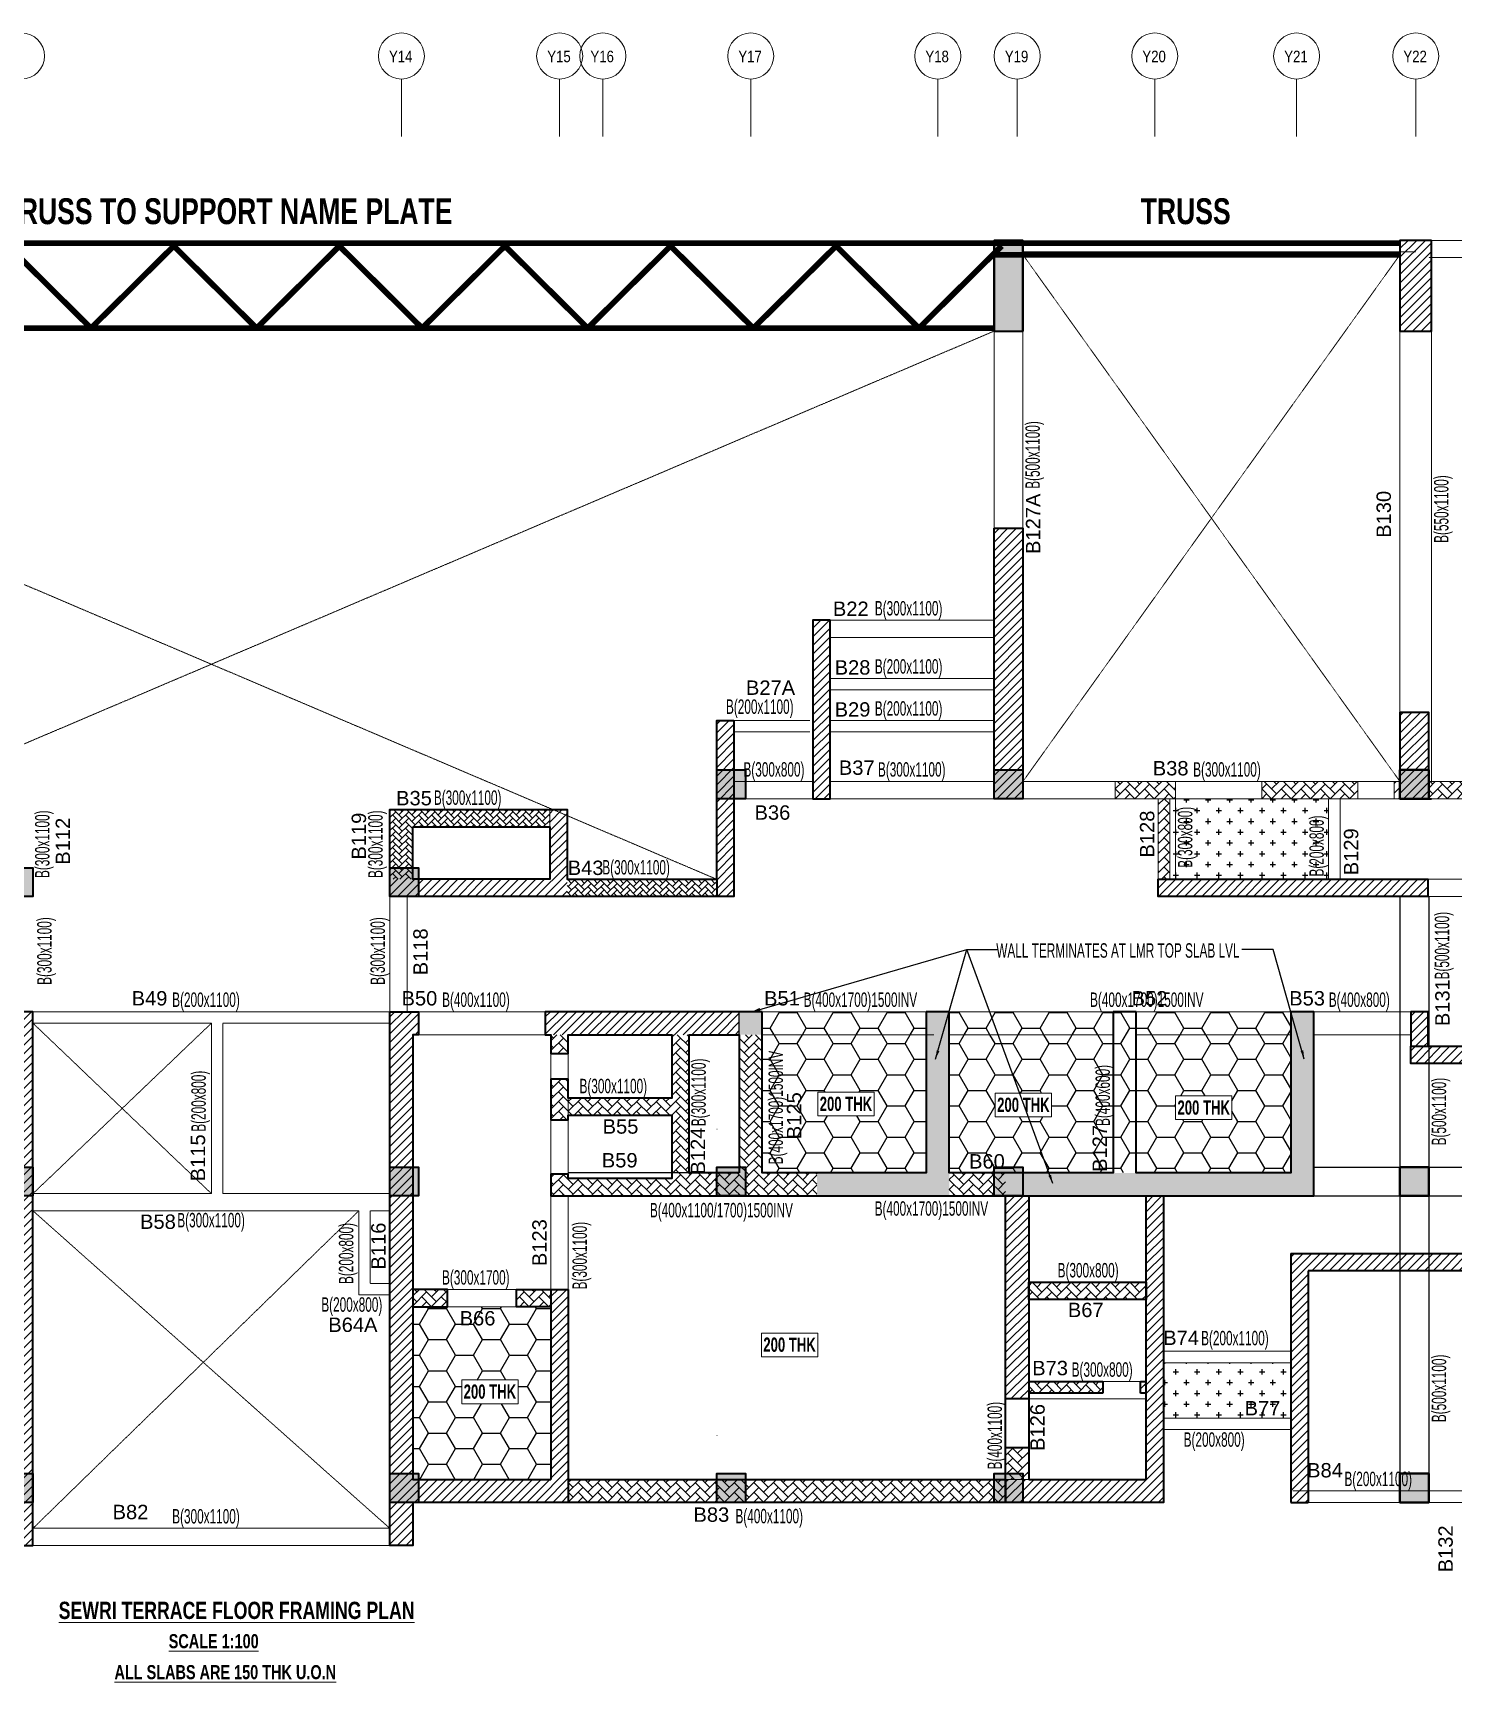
# Model space of a CAD drawing. Header units: millimetres. Extents: x 798 to 71469, y 782 to 33500.
# Drawn here: x 28825 to 53497, y 4852 to 33500 of the extents above; entities that cross this region are included whole.
import ezdxf
from ezdxf.enums import TextEntityAlignment as Align

# ---------------------------------------------------------------- set-up
doc = ezdxf.new("R2010")
doc.units = ezdxf.units.MM
doc.linetypes.add('Grid Line', pattern=[2222.5, 1270, -317.5, 317.5, -317.5])
doc.linetypes.add('HIDDEN', pattern=[0.375, 0.25, -0.125])
for name, color, linetype, lineweight in [('A-ELEV-004', 9, 'Continuous', 9), ('A-FLOR-IDEN', 11, 'Continuous', 9), ('A-GRIDS', 8, 'Continuous', 9), ('A-HIDD-ABVE', 8, 'HIDDEN', 20), ('G-ANNO-TEXT', 231, 'Continuous', 9), ('S-BEAM', 7, 'Continuous', 18), ('S-BEAM-IDEN', 2, 'Continuous', 9), ('S-COL HATCH', 9, 'Continuous', 0), ('S-COLS', 5, 'Continuous', 35), ('S-GRIDS', 8, 'Continuous', 9), ('S-WALL', 4, 'Continuous', 18)]:
    doc.layers.add(name, color=color, linetype=linetype, lineweight=lineweight)
for name, color, linetype in [('Beam Nos', 7, 'Continuous'), ('changes', 7, 'Continuous'), ('HATCH', 8, 'Continuous'), ('SECTION LINE', 4, 'Continuous'), ('SUNK SLAB', 8, 'Continuous')]:
    doc.layers.add(name, color=color, linetype=linetype)
doc.styles.add('Arial Narrow', font='ARIALN.TTF', dxfattribs={"height": 400})
doc.styles.add('SC-BBS1', font='SansSerif')
doc.styles.add('SOBHA', font='swisscl.ttf')
doc.styles.add('Swis721 LtCn BT', font='swisscl.ttf', dxfattribs={"width": 0.9, "height": 233.355162})
doc.styles.add('Swis721 LtCn BT_2', font='swisscl.ttf', dxfattribs={"height": 244.992296})
doc.styles.add('Swis721 LtCn BT_B', font='', dxfattribs={"width": 0.9, "height": 246.918336})
doc.styles.get('Swis721 LtCn BT_B').set_extended_font_data('Swis721 LtCn BT', bold=True)
doc.dimstyles.new('S-100', dxfattribs={"dimscale": 100, "dimtxt": 2.5, "dimasz": 1.5, "dimexe": 1.5, "dimexo": 1.5, "dimgap": 0.1, "dimtad": 0, "dimdec": 0, "dimrnd": 0.0005, "dimzin": 0, "dimdsep": 46, "dimtxsty": 'SOBHA', "dimblk": 'OBLIQUE', "dimcen": 0.09, "dimclrd": 8, "dimclre": 8, "dimclrt": 6, "dimadec": 0, "dimazin": 0, "dimtfac": 1, "dimtdec": 0, "dimtofl": 0, "dimtmove": 0, "dimatfit": 3, "dimfxl": 1.5, "dimfxlon": 1, "dimtolj": 1, "dimtzin": 0, "dimlwd": -1, "dimlwe": -1, "dimarcsym": 0})
pattern_1 = [(45, (-31789147.34, 20510433.08), (-75.1300955, 75.1300955), [])]
pattern_2 = [(0, (-31789147.34, 20510433.08), (468.75, 270.6329387), [312.5, -625]), (120, (-31789147.34, 20510433.08), (-468.75, 270.6329387), [312.5, -625]), (60, (-31789147.34, 20510433.08), (1e-13, 541.2658774), [-625, 312.5])]
pattern_3 = [(45, (-31789147.33, 20742781.645), (0, 113.13708499), [240, -80]), (135, (-31789090.76, 20742838.21), (9e-15, 113.13708499), [240, -80])]
pattern_4 = [(45, (-31789147.33, 20742781.64), (0, 169.7056275), [360, -120]), (135, (-31789062.48, 20742866.5), (1e-14, 169.7056275), [360, -120])]
pattern_5 = [(0, (-31348805.41, 21124428.96), (187.5, 187.5), [93.75, -281.25]), (90, (-31348758.54, 21124382.09), (-187.5, 187.5), [93.75, -281.25])]

# ---------------------------------------------------------------- blocks, each defined once
blk = doc.blocks.new('_OBLIQUE')
at = {"color": 0, "linetype": 'ByBlock'}
blk.add_line((-0.5, -0.5), (0.5, 0.5), dxfattribs=at)
blk = doc.blocks.new('A$C535b99b2')
at = {"layer": 'HATCH'}
h = blk.add_hatch(color=256, dxfattribs=at)
h.dxf.hatch_style = 1
h.paths.add_polyline_path([(35830, 0), (35830, 500), (35330, 500), (35330, 0)])
h = blk.add_hatch(color=256, dxfattribs=at)
h.dxf.hatch_style = 1
h.paths.add_polyline_path([(40650, 2), (40650, 502), (40150, 502), (40150, 2)])
h = blk.add_hatch(color=256, dxfattribs=at)
h.dxf.hatch_style = 1
h.paths.add_polyline_path([(47700, 0), (47700, 500), (47200, 500), (47200, 0)])
at = {"layer": 'S-BEAM', "linetype": 'HIDDEN'}
blk.add_line((35338, 1160), (35330, 1160), dxfattribs=at)
at = {"layer": 'S-COLS', "elevation": 0}
for points in [[(35330, 0), (35330, 500), (35830, 500), (35830, 0), (35330, 0)], [(40150, 0), (40150, 500), (40650, 500), (40650, 0), (40150, 0)], [(47700, 0), (47700, 500), (47200, 500), (47200, 0), (47700, 0)], [(47200, 0), (47200, 500), (47700, 500), (47700, 0), (47200, 0)]]:
    blk.add_lwpolyline(points, dxfattribs=at)
blk = doc.blocks.new('A$C33c92876')
at = {"layer": 'HATCH'}
h = blk.add_hatch(color=256, dxfattribs=at)
h.dxf.hatch_style = 1
h.paths.add_polyline_path([(23450, 10526), (23450, 11026), (22950, 11026), (22950, 10526)])
h = blk.add_hatch(color=256, dxfattribs=at)
h.dxf.hatch_style = 1
h.paths.add_polyline_path([(30150, 10526), (30150, 11026), (29650, 11026), (29650, 10526)])
h = blk.add_hatch(color=256, dxfattribs=at)
h.dxf.hatch_style = 1
h.paths.add_polyline_path([(23450, 5326), (23450, 5826), (22950, 5826), (22950, 5326)])
h = blk.add_hatch(color=256, dxfattribs=at)
h.dxf.hatch_style = 1
h.paths.add_polyline_path([(30150, 5326), (30150, 5826), (29650, 5826), (29650, 5326)])
h = blk.add_hatch(color=256, dxfattribs=at)
h.dxf.hatch_style = 1
h.paths.add_polyline_path([(23450, 0), (23450, 500), (22950, 500), (22950, 0)])
h = blk.add_hatch(color=256, dxfattribs=at)
h.dxf.hatch_style = 1
h.paths.add_polyline_path([(30150, 0), (30150, 500), (29650, 500), (29650, 0)])
at = {"layer": 'S-COL HATCH', "transparency": 33554687}
h = blk.add_hatch(color=256, dxfattribs=at)
h.dxf.hatch_style = 1
h.paths.add_polyline_path([(40650, 21926), (40150, 21926), (40150, 20350), (40650, 20350)])
at = {"layer": 'S-COLS', "elevation": 0}
for points in [[(40150, 20350), (40150, 21926), (40650, 21926), (40650, 20350)], [(22950, 10526), (22950, 11026), (23450, 11026), (23450, 10526), (22950, 10526)], [(29650, 10526), (29650, 11026), (30150, 11026), (30150, 10526), (29650, 10526)], [(22950, 5326), (22950, 5826), (23450, 5826), (23450, 5326), (22950, 5326)], [(29650, 5326), (29650, 5826), (30150, 5826), (30150, 5326), (29650, 5326)]]:
    blk.add_lwpolyline(points, dxfattribs=at)
blk.add_lwpolyline([(40650, 21926), (40150, 21926), (40150, 20350), (40650, 20350)], close=True, dxfattribs=at)
at = {"layer": 'S-COLS'}
for points in [[(22950, 0), (22950, 500), (23450, 500), (23450, 0), (22950, 0)], [(29650, 0), (29650, 500), (30150, 500), (30150, 0), (29650, 0)]]:
    blk.add_lwpolyline(points, dxfattribs=at)
at = {"layer": 'SECTION LINE'}
for p, q in [((23450, 10826), (23450, 10526)), ((29650, 10826), (29650, 10526)), ((30150, 10826), (30150, 10526)), ((23450, 5626), (23450, 5326)), ((29650, 5626), (29650, 5326)), ((30150, 5626), (30150, 5326)), ((23450, 300), (23450, 0)), ((29650, 300), (29650, 0)), ((30150, 300), (30150, 0))]:
    blk.add_line(p, q, dxfattribs=at)
at = {"layer": 'changes'}
for p in [(0, 12226), (0, 5325), (0, 0)]:
    blk.add_blockref('A$C535b99b2', p, dxfattribs=at)
blk = doc.blocks.new('Grid - Type 1 Structural-6743905-11TH FLOOR LVL')
at = {"layer": 'A-GRIDS'}
blk.add_circle((0, 0), 4, dxfattribs=at)
blk = doc.blocks.new('A$Cf2260b48')
at = {"layer": 'S-GRIDS', "linetype": 'Grid Line'}
for p, q in [((22055, 18003), (22055, 19003)), ((24805, 18003), (24805, 19003)), ((25555, 18003), (25555, 19003)), ((28125, 18003), (28125, 19003)), ((31375, 18003), (31375, 19003)), ((32755, 18003), (32755, 19003)), ((35145, 18003), (35145, 19003)), ((37610, 18003), (37610, 19003)), ((39680, 18003), (39680, 19003))]:
    blk.add_line(p, q, dxfattribs=at)
at = {"layer": 'A-GRIDS', "xscale": 99.99999999999991, "yscale": 99.99999999999991, "zscale": 99.99999999999991}
for p in [(15455, 19403), (22055, 19403), (24805, 19403), (25555, 19403), (28125, 19403), (31375, 19403), (32755, 19403), (35145, 19403), (37610, 19403), (39680, 19403)]:
    blk.add_blockref('Grid - Type 1 Structural-6743905-11TH FLOOR LVL', p, dxfattribs=at)
at = {"layer": 'A-GRIDS', "lineweight": 18, "char_height": 200, "width": 513.08, "attachment_point": 1, "style": 'Arial Narrow'}
for s, insert in [('Y14', (21840, 19495)), ('Y15', (24590, 19495)), ('Y16', (25340, 19495)), ('Y17', (27910, 19495)), ('Y18', (31160, 19495)), ('Y19', (32540, 19495)), ('Y20', (34930, 19495)), ('Y21', (37395, 19495)), ('Y22', (39465, 19495))]:
    blk.add_mtext(s, dxfattribs=dict(at, insert=insert))

msp = doc.modelspace()

# ---------------------------------------------------------------- hatches: boundary and pattern name
at = {"layer": 'S-COL HATCH', "transparency": 33554687}
h = msp.add_hatch(color=256, dxfattribs=at)
h.dxf.hatch_style = 1
h.paths.add_polyline_path([(46024.5, 29897.1), (45524.5, 29897.1), (45524.5, 28321.6), (46024.5, 28321.6)])
at = {"layer": 'S-COL HATCH'}
h = msp.add_hatch(dxfattribs=at)
h.set_pattern_fill('AR-HBONE', color=256, scale=30)
h.set_pattern_definition(pattern_4)
h.paths.add_polyline_path([(47624.6, 20497.1), (47624.6, 20197.1), (48674.5, 20197.1), (48674.5, 20497.1)])
h = msp.add_hatch(dxfattribs=at)
h.set_pattern_fill('AR-HBONE', color=256, scale=30)
h.set_pattern_definition(pattern_4)
h.paths.add_polyline_path([(50174.5, 20497.1), (51844.1, 20497.1), (51844.1, 20197.1), (50174.5, 20197.1)])
h = msp.add_hatch(dxfattribs=at)
h.set_pattern_fill('AR-HBONE', color=256, scale=30)
h.set_pattern_definition(pattern_4)
h.paths.add_polyline_path([(52474.1, 20497.1), (52574.5, 20497.1), (52574.5, 20197.1), (52474.1, 20197.1)])
h = msp.add_hatch(dxfattribs=at)
h.set_pattern_fill('AR-HBONE', color=256, scale=30)
h.set_pattern_definition(pattern_4)
h.paths.add_polyline_path([(53074.5, 20496.6), (53844.9, 20496.6), (53844.9, 20196.3), (53294.1, 20196), (53294.1, 20197.1), (53074.5, 20197.1)])
h = msp.add_hatch(dxfattribs=at)
h.set_pattern_fill('AR-HBONE', color=256, scale=30)
h.set_pattern_definition(pattern_4)
h.paths.add_polyline_path([(48374.5, 20197.1), (48574.5, 20197.1), (48574.5, 18797.1), (48374.5, 18797.1)])
h = msp.add_hatch(dxfattribs=at)
h.set_pattern_fill('AR-HBONE', color=256, scale=20)
h.set_pattern_definition(pattern_3)
h.paths.add_polyline_path([(35424.5, 19707.1), (35424.5, 18797.1), (35424.5, 18797.1), (35424.5, 18797.1), (35024.5, 18797.1), (35024.5, 20007.1), (37804.5, 20007.1), (37804.5, 19707.1), (37804.5, 19707.1)])
h = msp.add_hatch(dxfattribs=at)
h.set_pattern_fill('AR-HBONE', color=256, scale=20)
h.set_pattern_definition(pattern_3)
h.paths.add_polyline_path([(38104.5, 18797.1), (38104.5, 18497.1), (40704.5, 18497.1), (40704.5, 18797.1)])
at = {"layer": 'S-COL HATCH', "transparency": 33554687}
h = msp.add_hatch(color=256, dxfattribs=at)
h.dxf.hatch_style = 1
h.paths.add_polyline_path([(41494.5, 16497.1), (41094.5, 16497.1), (41094.5, 16097.1), (41494.5, 16097.1)])
h = msp.add_hatch(color=256, dxfattribs=at)
h.dxf.hatch_style = 1
h.paths.add_polyline_path([(44744.5, 16497.1), (44344.5, 16497.1), (44344.5, 13697.1), (44744.5, 13697.1)])
h = msp.add_hatch(color=256, dxfattribs=at)
h.dxf.hatch_style = 1
h.paths.add_polyline_path([(45724.5, 13297.1), (45724.5, 13697.1), (50678.9, 13697.1), (50678.9, 16497.1), (51078.9, 16497.1), (51078.9, 13297.1)])
at = {"layer": 'S-COL HATCH'}
h = msp.add_hatch(dxfattribs=at)
h.set_pattern_fill('AR-HBONE', color=256, scale=30)
h.set_pattern_definition(pattern_4)
h.paths.add_polyline_path([(40224.5, 16097.1), (39924.5, 16097.1), (39924.5, 14997.1), (38124.5, 14997.1), (38124.5, 15322.1), (37824.5, 15322.1), (37824.5, 14619.6), (38124.5, 14619.6), (38124.5, 14697.1), (39924.5, 14697.1), (39924.5, 13597.1), (38124.5, 13597.1), (38124.5, 13674.6), (37824.5, 13674.6), (37824.5, 13297.1), (42444.5, 13297.1), (42444.5, 13697.1), (40224.5, 13697.1)])
h = msp.add_hatch(dxfattribs=at)
h.set_pattern_fill('AR-HBONE', color=256, scale=30)
h.set_pattern_definition(pattern_4)
h.paths.add_polyline_path([(38124.5, 16097.1), (37824.5, 16097.1), (37824.5, 15772.1), (38124.5, 15772.1)])
h = msp.add_hatch(dxfattribs=at)
h.set_pattern_fill('AR-HBONE', color=256, scale=30)
h.set_pattern_definition(pattern_4)
h.paths.add_polyline_path([(41494.5, 13697.1), (41094.5, 13697.1), (41094.5, 16097.1), (41494.5, 16097.1)])
at = {"layer": 'S-COL HATCH', "transparency": 33554687}
h = msp.add_hatch(color=256, dxfattribs=at)
h.dxf.hatch_style = 1
h.paths.add_polyline_path([(44744.5, 13697.1), (42444.5, 13697.1), (42444.5, 13297.1), (44744.5, 13297.1)])
at = {"layer": 'S-COL HATCH'}
h = msp.add_hatch(dxfattribs=at)
h.set_pattern_fill('AR-HBONE', color=256, scale=30)
h.set_pattern_definition(pattern_4)
h.paths.add_polyline_path([(44744.5, 13697.1), (45724.5, 13697.1), (45724.5, 13297.1), (44744.5, 13297.1)])
h = msp.add_hatch(dxfattribs=at)
h.set_pattern_fill('AR-HBONE', color=256, scale=30)
h.set_pattern_definition(pattern_4)
h.paths.add_polyline_path([(46124.5, 11497.1), (48164.5, 11497.1), (48164.5, 11797.1), (46124.5, 11797.1)])
h = msp.add_hatch(dxfattribs=at)
h.set_pattern_fill('AR-HBONE', color=256, scale=30)
h.set_pattern_definition([(45, (-31789147.33, 20690852.64), (0, 169.7056275), [360, -120]), (135, (-31789062.48, 20690937.5), (1e-14, 169.7056275), [360, -120])])
h.paths.add_polyline_path([(37824.5, 11371.9), (37824.5, 11671.9), (37224.5, 11671.9), (37224.5, 11371.9)])
h.paths.add_polyline_path([(36024.5, 11371.9), (36024.5, 11671.9), (35424.5, 11671.9), (35424.5, 11371.9)])
h = msp.add_hatch(dxfattribs=at)
h.set_pattern_fill('AR-HBONE', color=256, scale=30)
h.set_pattern_definition(pattern_4)
h.paths.add_polyline_path([(47414.5, 10071.9), (47414.5, 9871.9), (46124.5, 9871.9), (46124.5, 10071.9)])
h = msp.add_hatch(dxfattribs=at)
h.set_pattern_fill('AR-HBONE', color=256, scale=30)
h.set_pattern_definition(pattern_4)
h.paths.add_polyline_path([(48064.5, 10071.9), (48164.5, 10071.9), (48164.5, 9871.9), (48064.5, 9871.9)])
h = msp.add_hatch(dxfattribs=at)
h.set_pattern_fill('AR-HBONE', color=256, scale=30)
h.set_pattern_definition(pattern_4)
h.paths.add_polyline_path([(45724.5, 8921.9), (46124.5, 8921.9), (46124.5, 8371.9), (45724.5, 8371.9)])
h = msp.add_hatch(dxfattribs=at)
h.set_pattern_fill('AR-HBONE', color=256, scale=30)
h.set_pattern_definition(pattern_4)
h.paths.add_polyline_path([(45724.5, 8371.9), (38124.5, 8371.9), (38124.5, 7971.9), (45724.5, 7971.9)])
at = {"layer": 'SUNK SLAB'}
h = msp.add_hatch(dxfattribs=at)
h.set_pattern_fill('ANSI31', color=8, scale=850, style=0)
h.set_pattern_definition(pattern_1)
h.paths.add_polyline_path([(52574.5, 28321.6), (53124.5, 28321.6), (53124.5, 29897.1), (52574.5, 29897.1)])
h = msp.add_hatch(dxfattribs=at)
h.set_pattern_fill('ANSI31', color=8, scale=850, style=0)
h.set_pattern_definition(pattern_1)
h.paths.add_polyline_path([(45524.5, 24897.1), (46024.6, 24897.1), (46024.6, 20197.1), (45524.5, 20197.1)])
h = msp.add_hatch(dxfattribs=at)
h.set_pattern_fill('ANSI31', color=8, scale=850, style=0)
h.set_pattern_definition(pattern_1)
h.paths.add_polyline_path([(42674.5, 23297.1), (42374.5, 23297.1), (42374.5, 20197.1), (42674.5, 20197.1)])
h = msp.add_hatch(dxfattribs=at)
h.set_pattern_fill('ANSI31', color=8, scale=850, style=0)
h.set_pattern_definition(pattern_1)
h.paths.add_polyline_path([(40704.5, 21557.1), (41004.5, 21557.1), (41004.5, 18497.1), (40704.5, 18497.1), (40704.5, 18797.1)])
h = msp.add_hatch(dxfattribs=at)
h.set_pattern_fill('ANSI31', color=8, scale=850, style=0)
h.set_pattern_definition(pattern_1)
h.paths.add_polyline_path([(52574.5, 21697.1), (52574.5, 21685.9), (52574.5, 21697.1), (53074.5, 21697.1), (53074.5, 20197.1), (52574.5, 20197.1)])
h = msp.add_hatch(dxfattribs=at)
h.set_pattern_fill('CROSS', color=8, scale=750, style=0)
h.set_pattern_definition(pattern_5)
h.paths.add_polyline_path([(51334.5, 20197.1), (51334.5, 18797.1), (48574.5, 18797.1), (48574.5, 20197.1)])
h.paths.add_polyline_path([(50907.8, 18798.9), (50907.8, 20072.1), (51435, 20072.1), (51435, 18798.9)], flags=9)
h = msp.add_hatch(dxfattribs=at)
h.set_pattern_fill('ANSI31', color=8, scale=850, style=0)
h.set_pattern_definition(pattern_1)
h.paths.add_polyline_path([(38104.5, 20007.1), (37804.5, 20007.1), (37804.5, 18797.1), (35024.5, 18797.1), (35024.5, 18497.1), (38104.5, 18497.1)])
h = msp.add_hatch(dxfattribs=at)
h.set_pattern_fill('ANSI31', color=8, scale=850, style=0)
h.set_pattern_definition(pattern_1)
h.paths.add_polyline_path([(48374.5, 18797.1), (48574.5, 18797.1), (52764.5, 18797.1), (52764.5, 18497.1), (48374.5, 18497.1)])
h.paths.add_polyline_path([(52764.5, 18797.1), (53064.2, 18797.1), (53064.2, 18497.1), (52764.5, 18497.1)])
h = msp.add_hatch(dxfattribs=at)
h.set_pattern_fill('ANSI31', color=8, scale=850, style=0)
h.set_pattern_definition(pattern_1)
h.paths.add_polyline_path([(26024.5, 11671.9), (25724.5, 11671.9), (25724.5, 8371.9), (25724.5, 7971.9), (28424.5, 7971.9), (28424.5, 7221.9), (28824.5, 7221.9), (28824.5, 8371.9), (28824.5, 8371.9), (28824.5, 16497.1), (28324.5, 16497.1), (28324.5, 16097.1), (28424.5, 16097.1), (28424.5, 8371.9), (28424.5, 8371.9), (26024.6, 8371.9), (26024.5, 8371.9)])
h = msp.add_hatch(dxfattribs=at)
h.set_pattern_fill('ANSI31', color=8, scale=850, style=0)
h.set_pattern_definition(pattern_1)
h.paths.add_polyline_path([(37824.5, 11671.9), (38124.5, 11671.9), (38124.5, 8371.9), (38124.5, 7971.9), (35424.5, 7971.9), (35424.5, 7221.9), (35024.5, 7221.9), (35024.5, 8371.9), (35024.5, 8371.9), (35024.5, 16497.1), (35524.5, 16497.1), (35524.5, 16097.1), (35424.5, 16097.1), (35424.5, 8371.9), (35424.5, 8371.9), (37824.5, 8371.9), (37824.5, 8371.9)])
h = msp.add_hatch(dxfattribs=at)
h.set_pattern_fill('ANSI31', color=8, scale=850, style=0)
h.set_pattern_definition(pattern_1)
h.paths.add_polyline_path([(41094.5, 16497.1), (37724.5, 16497.1), (37724.5, 16097.1), (41094.5, 16097.1)])
h = msp.add_hatch(dxfattribs=at)
h.set_pattern_fill('HONEY', color=8, scale=2500, style=0)
h.set_pattern_definition(pattern_2)
h.paths.add_polyline_path([(44344.5, 16497.1), (41494.5, 16497.1), (41494.5, 16097.1), (44344.5, 16097.1)])
h.paths.add_polyline_path([(47594.5, 16497.1), (44744.5, 16497.1), (44744.5, 16097.1), (47594.5, 16097.1)])
h.paths.add_polyline_path([(50678.9, 16497.1), (47994.5, 16497.1), (47994.5, 16097.1), (50678.9, 16097.1)])
h = msp.add_hatch(dxfattribs=at)
h.set_pattern_fill('HONEY', color=8, scale=2500, style=0)
h.set_pattern_definition(pattern_2)
h.paths.add_polyline_path([(47994.5, 13697.1), (47594.5, 13697.1), (47594.5, 16497.1), (47994.5, 16497.1)])
h = msp.add_hatch(dxfattribs=at)
h.set_pattern_fill('ANSI31', color=8, scale=850, style=0)
h.set_pattern_definition(pattern_1)
h.paths.add_polyline_path([(53064.2, 16497.1), (52764.5, 16497.1), (52764.5, 15897.1), (53064.2, 15897.1)])
h = msp.add_hatch(dxfattribs=at)
h.set_pattern_fill('HONEY', color=8, scale=2500, style=0)
h.set_pattern_definition(pattern_2)
h.paths.add_polyline_path([(41494.5, 16097.1), (41494.5, 13697.1), (44344.5, 13697.1), (44344.5, 16097.1)])
h.paths.add_polyline_path([(43438.4, 15097.8), (43438.4, 14686), (42460.9, 14686), (42460.9, 15097.8)], flags=0)
h.paths.add_polyline_path([(41996.9, 13767), (41996.9, 16032.5), (41524.8, 16032.5), (41524.8, 13767)], flags=24)
h.paths.add_polyline_path([(42416.1, 14632.9), (43467.9, 14632.9), (43467.9, 15153.6), (42416.1, 15153.6)], flags=24)
h = msp.add_hatch(dxfattribs=at)
h.set_pattern_fill('HONEY', color=8, scale=2500, style=0)
h.set_pattern_definition(pattern_2)
h.paths.add_polyline_path([(44744.5, 16097.1), (44744.5, 13697.1), (47594.5, 13697.1), (47594.5, 16097.1)])
h.paths.add_polyline_path([(45544, 14669.5), (45544, 15081.3), (46521.5, 15081.3), (46521.5, 14669.5)], flags=0)
h.paths.add_polyline_path([(50678.9, 13697.1), (50678.9, 16097.1), (47994.5, 16097.1), (47994.5, 13697.1)])
h.paths.add_polyline_path([(48677.1, 14621.5), (48677.1, 15033.3), (49654.6, 15033.3), (49654.6, 14621.5)], flags=0)
h.paths.add_polyline_path([(41996.9, 13767), (41996.9, 16032.5), (41524.8, 16032.5), (41524.8, 13767)], flags=9)
h.paths.add_polyline_path([(42416.1, 14632.9), (43467.9, 14632.9), (43467.9, 15153.6), (42416.1, 15153.6)], flags=9)
h.paths.add_polyline_path([(47678.8, 14433.5), (47678.8, 15739), (47206.7, 15739), (47206.7, 14433.5)], flags=9)
h.paths.add_polyline_path([(45499.2, 14616.4), (46551, 14616.4), (46551, 15137.1), (45499.2, 15137.1)], flags=24)
h.paths.add_polyline_path([(48632.3, 14568.5), (49684.2, 14568.5), (49684.2, 15089.2), (48632.3, 15089.2)], flags=24)
h = msp.add_hatch(dxfattribs=at)
h.set_pattern_fill('ANSI31', color=8, scale=850, style=0)
h.set_pattern_definition(pattern_1)
h.paths.add_polyline_path([(52764.5, 15897.1), (52764.5, 15597.1), (58474.5, 15597.1), (58474.5, 15897.1)])
h = msp.add_hatch(dxfattribs=at)
h.set_pattern_fill('ANSI31', color=8, scale=850, style=0)
h.set_pattern_definition(pattern_1)
h.paths.add_polyline_path([(45724.5, 13297.1), (46124.5, 13297.1), (46124.5, 13297.1), (46124.5, 11797.1), (46124.5, 11797.1), (46124.5, 11497.1), (46124.5, 9772.1), (45724.5, 9772.1)])
h = msp.add_hatch(dxfattribs=at)
h.set_pattern_fill('ANSI31', color=8, scale=850, style=0)
h.set_pattern_definition(pattern_1)
h.paths.add_polyline_path([(48164.5, 13297.1), (48464.5, 13297.1), (48464.5, 7971.9), (48164.5, 7971.9), (45724.5, 7971.9), (45724.5, 8371.9), (48164.5, 8371.9), (48164.5, 10071.9), (48164.5, 10071.9), (48164.5, 10071.9)])
h = msp.add_hatch(dxfattribs=at)
h.set_pattern_fill('ANSI31', color=8, scale=850, style=0)
h.set_pattern_definition(pattern_1)
h.paths.add_polyline_path([(50678.9, 12297.1), (54328.9, 12297.1), (54328.9, 11997.1), (50978.9, 11997.1), (50978.9, 7971.9), (50678.9, 7971.9)])
h = msp.add_hatch(dxfattribs=at)
h.set_pattern_fill('HONEY', color=8, scale=2500, style=0)
h.set_pattern_definition(pattern_2)
h.paths.add_polyline_path([(28424.5, 11371.9), (27824.5, 11371.9), (26624.5, 11371.9), (26024.5, 11371.9), (26024.5, 8371.9), (28424.5, 8371.9)])
h.paths.add_polyline_path([(27592.3, 10294.1), (27592.3, 9882.3), (26614.8, 9882.3), (26614.8, 10294.1)], flags=0)
h.paths.add_polyline_path([(37824.5, 11371.9), (37224.5, 11371.9), (36024.5, 11371.9), (36024.5, 11371.9), (35424.5, 11371.9), (35424.5, 8371.9), (37824.5, 8371.9)])
h.paths.add_polyline_path([(37251.9, 10098.6), (37251.9, 9686.7), (36274.4, 9686.7), (36274.4, 10098.6)], flags=0)
h.paths.add_polyline_path([(26570, 9829.3), (27621.8, 9829.3), (27621.8, 10350), (26570, 10350)], flags=24)
h.paths.add_polyline_path([(36229.6, 9633.7), (37281.4, 9633.7), (37281.4, 10154.4), (36229.6, 10154.4)], flags=24)
h = msp.add_hatch(dxfattribs=at)
h.set_pattern_fill('CROSS', color=8, scale=750, style=0)
h.set_pattern_definition(pattern_5)
h.paths.add_polyline_path([(48464.5, 9437.1), (48464.5, 10397.1), (50678.9, 10397.1), (50678.9, 9437.1)])

# ---------------------------------------------------------------- linework, layer by layer
at = {"layer": 'A-ELEV-004'}
for p, q in [((35024.5, 16497.1, 0), (31924.5, 16497.1, 0)), ((35024.5, 11577.1), (34524.5, 11577.1))]:
    msp.add_line(p, q, dxfattribs=at)
at = {"layer": 'A-FLOR-IDEN', "color": 8, "flags": 128}
for points in [[(43438.4, 15097.8), (43438.4, 14686), (42460.9, 14686), (42460.9, 15097.8)], [(46521.5, 15081.3), (46521.5, 14669.5), (45544, 14669.5), (45544, 15081.3)], [(49654.6, 15033.3), (49654.6, 14621.5), (48677.1, 14621.5), (48677.1, 15033.3)], [(42458.6, 10914.1), (42458.6, 10502.3), (41481.1, 10502.3), (41481.1, 10914.1)], [(37251.9, 10098.6), (37251.9, 9686.7), (36274.4, 9686.7), (36274.4, 10098.6)]]:
    msp.add_lwpolyline(points, close=True, dxfattribs=at)
at = {"layer": 'A-HIDD-ABVE', "linetype": 'HIDDEN'}
for p, q in [((46024.5, 29697.1, 0), (52849.5, 29697.1)), ((46024.6, 29647.1, 0), (52574.5, 20497.1)), ((46024.6, 20497.1, 0), (52574.5, 29647.1)), ((18324.6, 28321.6, 0), (40704.5, 18797.1)), ((23144.5, 18797.1), (45524.6, 28321.6, 0)), ((31924.5, 16297.1), (28824.5, 13337.1, 0)), ((31924.5, 13337.1), (28824.5, 16297.1)), ((34484.5, 13037.1), (28824.5, 7521.9)), ((28824.5, 13037.1, 0), (35024.5, 7521.9))]:
    msp.add_line(p, q, dxfattribs=at)
at = {"layer": 'changes'}
for p, q in [((52574.6, 18497.1, 0), (52574.6, 7971.5)), ((53074.6, 18497.1, 0), (53074.6, 7971.5)), ((41094.5, 16097.1), (41094.5, 16497.1)), ((51078.9, 13796.6), (58474.6, 13796.6)), ((51078.9, 13297.1), (58474.6, 13297.1))]:
    msp.add_line(p, q, dxfattribs=at)
at = {"layer": 'changes', "color": 6, "const_width": 100, "elevation": 0}
for points in [[(11274.5, 29847.1), (52574.5, 29847.1)], [(28393.9, 29799.3), (29832.4, 28371.6)], [(31270.9, 29799.3), (29832.4, 28371.6)], [(31270.9, 29799.3), (32709.3, 28371.6)], [(34147.8, 29799.3), (32709.3, 28371.6)], [(34147.8, 29799.3), (35586.3, 28371.6)], [(37024.8, 29799.3), (35586.3, 28371.6)], [(37024.8, 29799.3), (38463.3, 28371.6)], [(39901.8, 29799.3), (38463.3, 28371.6)], [(39901.8, 29799.3), (41340.2, 28371.6)], [(42778.7, 29799.3), (41340.2, 28371.6)], [(42778.7, 29799.3), (44217.2, 28371.6)], [(45655.7, 29799.3), (44217.2, 28371.6)], [(45502.3, 29647.1), (52574.5, 29647.1)], [(18324.5, 28371.6), (45524.6, 28371.6)], [(46024.5, 28371.6), (46024.6, 28371.6)]]:
    msp.add_lwpolyline(points, dxfattribs=at)
at = {"layer": 'S-BEAM'}
for p, q in [((57974.5, 29897.1), (52574.5, 29897.1)), ((52574.5, 29647.1), (52574.5, 21697.1)), ((45524.6, 24897.1, 0), (45524.5, 28385.6, 0)), ((46024.5, 28321.6, 0), (46024.5, 24897.1)), ((45524.5, 23297.1, 0), (42674.5, 23297.1, 0)), ((45274.5, 23297.1, 0), (45524.5, 23297.1, 0)), ((42324.5, 21557.1), (40704.5, 21557.1)), ((52574.5, 20497.1), (46024.6, 20497.1, 0)), ((51334.5, 20197.1), (48674.5, 20197.1)), ((51334.5, 20197.1), (51334.5, 18797.1)), ((52574.5, 20197.1), (51534.5, 20197.1)), ((35024.5, 18497.1), (35024.5, 16497.1)), ((57974.5, 18497.1, 0), (53076.2, 18497.1, 0)), ((28824.5, 16497.1), (35024.5, 16497.1)), ((44344.5, 16497.1), (41494.5, 16497.1)), ((47594.5, 16497.1), (44744.5, 16497.1)), ((50678.9, 16497.1), (47994.5, 16497.1)), ((28824.5, 16297.1), (31924.5, 16297.1)), ((31924.5, 16297.1, 0), (31924.5, 13337.1)), ((38124.5, 13674.6), (38124.5, 16097.1)), ((44477.9, 16097.1), (41494.5, 16097.1)), ((47594.5, 16097.1), (44744.5, 16097.1)), ((50678.9, 16097.1), (47994.5, 16097.1)), ((28824.5, 13337.1, 0), (31924.5, 13337.1)), ((38124.5, 13297.1), (38124.5, 11671.9)), ((28824.5, 13037.1, 0), (34484.5, 13037.1)), ((34484.5, 13037.1), (34484.5, 11577.1)), ((35024.5, 11577.1), (34484.5, 11577.1)), ((37224.5, 11371.9), (36024.5, 11371.9)), ((50678.9, 10397.1), (48464.5, 10397.1)), ((48164.5, 9771.9), (46124.5, 9771.9)), ((50678.9, 9437.1), (48464.5, 9437.1)), ((50678.9, 9237.1), (48464.5, 9237.1)), ((54028.8, 7971.9), (50713.2, 7971.9)), ((28824.5, 7521.9), (35024.5, 7521.9)), ((28824.5, 7221.9), (35024.5, 7221.9))]:
    msp.add_line(p, q, dxfattribs=at)
at = {"layer": 'S-BEAM', "linetype": 'HIDDEN'}
for p, q in [((57204.5, 29597.1), (53074.5, 29597.1)), ((53124.5, 28321.6), (53124.5, 20496.6)), ((45524.5, 22997.1, 0), (42674.5, 22997.1, 0)), ((45524.5, 22287.1), (42674.5, 22287.1)), ((45524.5, 22087.1), (42674.5, 22087.1)), ((45524.5, 21557.1, 0), (42674.5, 21557.1, 0)), ((40712.9, 21357.1), (40704.5, 21357.1)), ((42324.5, 21357.1, 0), (41012.9, 21357.1, 0)), ((45524.5, 21357.1, 0), (42674.5, 21357.1)), ((42374.5, 20497.1), (41004.5, 20497.1)), ((45524.5, 20497.1), (42674.5, 20497.1, 0)), ((57974.5, 20496.6), (53074.5, 20496.6)), ((42374.5, 20197.1), (41004.5, 20197.1)), ((45524.5, 20197.1, 0), (42674.5, 20197.1, 0)), ((48374.5, 20197.1), (46024.6, 20197.1, 0)), ((48374.5, 20197.1, 0), (48374.5, 18797.1, 0)), ((48674.5, 20197.1, 0), (48674.5, 18797.1, 0)), ((51534.5, 20197.1), (51534.5, 18797.1)), ((57974.5, 20198.2), (53074.5, 20195.9)), ((57975.3, 18797.1, 0), (53064.2, 18797.1, 0)), ((35324.5, 18497.1), (35324.5, 16497.1)), ((37724.5, 16497.1), (35524.5, 16497.1)), ((52764.5, 16497.1), (51078.9, 16497.1)), ((32124.5, 16297.1), (35024.5, 16297.1)), ((32124.5, 16297.1, 0), (32124.5, 13337.1)), ((37724.5, 16097.1), (35524.5, 16097.1)), ((37824.5, 13674.6), (37824.5, 16097.1)), ((52764.5, 16097.1), (51078.9, 16097.1)), ((32124.5, 13337.1), (35024.5, 13337.1)), ((37824.5, 13297.1), (37824.5, 11671.9)), ((34684.5, 13037.1), (34684.5, 11777.1)), ((34684.5, 13037.1), (35024.5, 13037.1)), ((35024.5, 11777.1), (34684.5, 11777.1)), ((37224.5, 11671.9), (36024.5, 11671.9)), ((50678.9, 10597.1), (48464.5, 10597.1)), ((48064.5, 10071.9), (47414.5, 10071.9)), ((54028.8, 8171.9), (50713.2, 8171.9))]:
    msp.add_line(p, q, dxfattribs=at)
at = {"layer": 'S-BEAM', "color": 5, "elevation": 0}
for points in [[(48674.5, 20497.1), (47624.6, 20497.1), (47624.6, 20197.1), (48674.5, 20197.1)], [(51844.1, 20497.1), (50174.5, 20497.1), (50174.5, 20197.1), (51844.1, 20197.1)], [(52574.5, 20497.1), (52474.1, 20497.1), (52474.1, 20197.1), (52574.5, 20197.1)], [(53844.9, 20497.1), (53074.5, 20497.1), (53074.5, 20195.9), (53844.9, 20195.9)], [(48574.5, 20197.1), (48374.5, 20197.1), (48374.5, 18797.1), (48574.5, 18797.1)]]:
    msp.add_lwpolyline(points, close=True, dxfattribs=at)
at = {"layer": 'S-COL HATCH'}
msp.add_line((37804.5, 19707.1), (37804.5, 20007.1), dxfattribs=at)
at = {"layer": 'S-COL HATCH', "elevation": 0}
msp.add_lwpolyline([(46124.5, 8371.9), (45724.5, 8371.9), (45724.5, 8921.9), (46124.5, 8921.9)], close=True, dxfattribs=at)
at = {"layer": 'S-COLS'}
for p, q in [((40704.5, 18797.1), (40704.5, 18497.1)), ((53064.2, 18497.1, 0), (53064.2, 18797.1, 0)), ((50678.9, 12297.1), (50678.9, 7971.9)), ((50678.9, 12297.1), (54328.9, 12297.1)), ((54328.9, 11997.1), (50978.9, 11997.1)), ((50978.9, 11997.1), (50978.9, 7971.9)), ((37824.5, 11671.9), (37824.5, 8371.9)), ((38124.5, 11671.9), (38124.5, 8371.9)), ((46124.5, 9772.1), (45724.5, 9772.1)), ((46124.5, 8921.9), (45724.5, 8921.9)), ((38124.5, 8371.9), (38124.5, 7971.9)), ((50678.9, 7971.9), (50978.9, 7971.9))]:
    msp.add_line(p, q, dxfattribs=at)
at = {"layer": 'S-COLS', "elevation": 0}
for points in [[(45524.5, 28321.6), (45524.5, 29897.1), (46024.6, 29897.1), (46024.6, 28321.6)], [(46024.6, 24897.1), (46024.6, 20197.1), (45524.5, 20197.1), (45524.5, 24897.1)], [(53074.5, 20197.1), (53074.5, 21697.1), (52574.5, 21697.1), (52574.5, 20197.1), (53124.5, 20197.1)], [(53064.2, 18497.1), (48374.5, 18497.1), (48374.5, 18797.1), (53064.2, 18797.1)], [(28824.5, 8371.9), (28824.5, 16497.1), (28324.5, 16497.1), (28324.5, 16097.1), (28424.5, 16097.1), (28424.5, 8371.9), (26024.5, 8371.9)], [(35024.5, 8371.9), (35024.5, 16497.1), (35524.5, 16497.1), (35524.5, 16097.1), (35424.5, 16097.1), (35424.5, 8371.9), (37824.5, 8371.9)], [(41494.5, 16497.1), (37724.5, 16497.1), (37724.5, 16097.1), (37824.5, 16097.1), (37824.5, 15772.1), (38124.5, 15772.1), (38124.5, 16097.1), (39024.5, 16097.1), (39924.5, 16097.1), (39924.5, 14997.1), (38124.5, 14997.1), (38124.5, 15322.1), (37824.5, 15322.1), (37824.5, 14619.6), (38124.5, 14619.6), (38124.5, 14697.1), (39924.5, 14697.1), (39924.5, 13597.1), (39024.5, 13597.1), (38124.5, 13597.1), (38124.5, 13674.6), (37824.5, 13674.6), (37824.5, 13297.1), (39924.5, 13297.1), (39924.5, 13297.1), (51078.9, 13297.1), (51078.9, 16497.1), (50678.9, 16497.1), (50678.9, 13697.1), (47994.5, 13697.1), (47994.5, 16497.1)], [(44344.5, 16497.1), (44344.5, 13697.1), (41494.5, 13697.1), (41494.5, 16497.1)], [(44744.5, 16497.1), (44344.5, 16497.1)], [(47594.5, 16497.1), (47594.5, 13697.1), (44744.5, 13697.1), (44744.5, 16497.1)], [(47994.5, 16497.1), (47594.5, 16497.1)], [(46124.5, 7971.9), (45724.5, 7971.9), (45724.5, 13297.1)], [(46124.5, 13297.1), (46124.5, 8371.9)], [(48464.5, 13297.1), (48464.5, 7971.9), (48164.5, 7971.9)], [(48164.5, 8371.9), (48164.5, 13297.1)], [(35424.5, 11371.9), (36024.5, 11371.9), (36024.5, 11671.9), (35424.5, 11671.9)], [(37824.5, 11371.9), (37224.5, 11371.9), (37224.5, 11671.9), (38124.5, 11671.9)], [(46124.5, 10071.9), (47414.5, 10071.9)], [(47414.5, 10071.9), (47414.5, 9871.9)], [(48064.5, 9871.9), (48064.5, 10071.9)], [(48064.5, 10071.9), (48164.5, 10071.9)], [(47414.5, 9871.9), (46124.5, 9871.9)], [(48164.5, 9871.9), (48064.5, 9871.9)], [(28424.5, 7971.9), (28424.5, 7221.9), (28824.5, 7221.9), (28824.5, 8371.9)], [(35424.5, 7971.9), (35424.5, 7221.9), (35024.5, 7221.9), (35024.5, 8371.9)], [(38124.5, 8371.9), (45724.5, 8371.9), (45724.5, 7971.9), (35424.5, 7971.9)], [(46124.5, 8371.9), (48164.5, 8371.9)], [(48164.5, 7971.9), (46124.5, 7971.9)]]:
    msp.add_lwpolyline(points, dxfattribs=at)
for points in [[(46024.5, 29897.1), (45524.5, 29897.1), (45524.5, 28321.6), (46024.5, 28321.6)], [(53124.5, 29897.1), (52574.5, 29897.1), (52574.5, 28321.6), (53124.5, 28321.6)], [(45524.5, 24897.1), (46024.6, 24897.1), (46024.6, 20197.1), (45524.5, 20197.1)], [(42674.5, 23297.1), (42374.5, 23297.1), (42374.5, 20197.1), (42674.5, 20197.1)], [(41004.5, 21557.1), (41004.5, 18497.1), (35024.5, 18497.1), (35024.5, 20007.1), (38104.5, 20007.1), (38104.5, 18797.1), (40704.5, 18797.1), (40704.5, 21557.1), (41004.5, 21557.1)], [(35424.5, 19707.1), (37804.5, 19707.1), (37804.5, 18797.1), (35424.5, 18797.1)], [(41094.5, 13697.1), (40224.5, 13697.1), (40224.5, 16097.1), (41094.5, 16097.1)], [(58474.5, 15597.1), (52764.5, 15597.1), (52764.5, 15897.1), (58474.5, 15897.1)], [(46124.5, 11797.1), (48164.5, 11797.1), (48164.5, 11497.1), (46124.5, 11497.1)]]:
    msp.add_lwpolyline(points, close=True, dxfattribs=at)
at = {"layer": 'S-COLS', "color": 5, "elevation": 0}
msp.add_lwpolyline([(53064.2, 16497.1), (52764.5, 16497.1), (52764.5, 15897.1), (53064.2, 15897.1)], close=True, dxfattribs=at)
at = {"layer": 'SECTION LINE'}
for p, q in [((35024.5, 18797.1), (35024.5, 18497.1)), ((40224.5, 13697.1), (38124.5, 13697.1))]:
    msp.add_line(p, q, dxfattribs=at)

# ---------------------------------------------------------------- block references
at = {"layer": 'changes'}
msp.add_blockref('A$C33c92876', (5374.6, 7971.5), dxfattribs=at)
at = {"layer": 'S-WALL'}
msp.add_blockref('A$Cf2260b48', (13170.2, 13697.1), dxfattribs=at)

# ---------------------------------------------------------------- texts
at = {"layer": 'A-FLOR-IDEN', "color": 1, "char_height": 246.92, "width": 1155, "attachment_point": 2, "line_spacing_factor": 0.964267, "style": 'Swis721 LtCn BT_B'}
for insert in [(42949.7, 15019.7), (46032.7, 15003.2), (49165.9, 14955.3), (41969.9, 10836), (36763.1, 10020.5)]:
    msp.add_mtext('200 THK', dxfattribs=dict(at, insert=insert))
at = {"layer": 'Beam Nos', "style": 'SC-BBS1'}
for s, p in [('B130', (52493, 25137.7)), ('B127A', (46401.2, 24973.3)), ('B112', (29543.7, 19458.5)), ('B119', (34686.4, 19547.1, 0)), ('B128', (48382.5, 19583.5)), ('B129', (51926.7, 19275.5)), ('B118', (35757.3, 17537.3, 0)), ('B131', (53512.6, 16654.1, 0)), ('B125', (42248.9, 14689.9)), ('B115', (31890.3, 13958.2)), ('B124', (40577.2, 14075.5)), ('B127', (47559.5, 14122)), ('B116', (35026.3, 12425.5)), ('B123', (37824.5, 12484.5)), ('B126', (46477.2, 9273.5)), ('B132', (53567.5, 7165.5))]:
    msp.add_text(s, height=250, rotation=90, dxfattribs=at).set_placement(p, align=Align.BOTTOM_CENTER)
for s, p in [('B22', (43033.2, 23297.3, 0)), ('B28', (43064, 22278.2, 0)), ('B27A', (41639, 21926.3, 0)), ('B29', (43064, 21548.2, 0)), ('B37', (43137.2, 20537)), ('B38', (48591.2, 20527)), ('B35', (35444.3, 20007.1)), ('B36', (41672.2, 19757)), ('B43', (38426.2, 18797.1)), ('B49', (30849.7, 16530)), ('B50', (35538.7, 16530)), ('B51', (41837.7, 16530)), ('B52', (48223.8, 16530)), ('B53', (50961.7, 16530)), ('B55', (39032.9, 14303)), ('B59', (39018.3, 13716.2, 0)), ('B60', (45399.2, 13697.1)), ('B58', (30995.7, 12648.8, 0)), ('B64A', (34382.9, 10858.1)), ('B66', (36548.9, 10971.5)), ('B67', (47115.9, 11116.5)), ('B74', (48772.9, 10631.7)), ('B73', (46496.4, 10106.5)), ('B77', (50186.8, 9408.8)), ('B84', (51273.2, 8331, 0)), ('B82', (30518.6, 7605.7)), ('B83', (40611.2, 7560, 0))]:
    msp.add_text(s, height=250, dxfattribs=at).set_placement(p, align=Align.BOTTOM_CENTER)
at = {"layer": 'G-ANNO-TEXT', "color": 4, "char_height": 450, "width": 41955.84, "attachment_point": 1, "line_spacing_factor": 0.971848, "style": 'Swis721 LtCn BT_2'}
for s, insert in [('{\\fSwis721 LtCn BT|b1|i0|c0|p34;BOX TRUSS TO SUPPORT NAME PLATE}', (27169.4, 30629.1, 0)), ('{\\fSwis721 LtCn BT|b1|i0|c0|p34;TRUSS}', (48070.9, 30629.1, 0))]:
    msp.add_mtext(s, dxfattribs=dict(at, insert=insert))
at = {"layer": 'G-ANNO-TEXT', "color": 6, "insert": (29271.1, 6246.6), "char_height": 300, "width": 13985.28, "attachment_point": 1, "line_spacing_factor": 0.971848, "style": 'Swis721 LtCn BT_2'}
msp.add_mtext('{\\fSwis721 LtCn BT|b1|i0|c0|p34;\\LSEWRI TERRACE FLOOR FRAMING PLAN }', dxfattribs=at)
at = {"layer": 'G-ANNO-TEXT', "color": 1, "char_height": 244.992, "attachment_point": 1, "line_spacing_factor": 0.971848, "style": 'Swis721 LtCn BT_2'}
for s, insert, width in [('{\\fSwis721 LtCn BT|b1|i0|c0|p34;\\LSCALE 1:100}', (31182.8, 5683.7), 1551.037), ('{\\fSwis721 LtCn BT|b1|i0|c0|p34;\\LALL SLABS ARE 150 THK U.O.N}', (30240.7, 5145.6), 3728.693)]:
    msp.add_mtext(s, dxfattribs=dict(at, insert=insert, width=width))
at = {"layer": 'S-BEAM-IDEN', "style": 'Swis721 LtCn BT', "width": 0.8}
for s, rotation, p in [('B(500x1100)', 90, (46318.1, 25581.4, 0)), ('B(550x1100)', 90, (53418, 24641.9, 0)), ('B(300x1100)', 360, (35789.9, 20090.8)), ('B(300x1100)', 90, (29111, 18819.6, 0)), ('B(300x1100)', 90, (34900.1, 18819.6, 0)), ('B(300x800)', 90, (48968, 18997.2, 0)), ('B(200x800)', 90, (51251.6, 18845.7, 0)), ('B(300x1100)', 360, (38716.6, 18880.8)), ('B(300x1100)', 90, (29147.6, 16963.9, 0)), ('B(300x1100)', 90, (34939.1, 16963.9, 0)), ('B(500x1100)', 90, (53430.8, 17057.3, 0)), ('B(200x1100)', 360, (31243.4, 16580.8, 0)), ('B(400x1700)1500INV', 90, (41854.5, 13845.7)), ('B(300x1100)', 90, (40513.4, 14508.4)), ('B(400x600)', 90, (47536.4, 14512.1)), ('B(200x800)', 90, (31826.3, 14411.7, 0)), ('B(500x1100)', 90, (53377.8, 14174.5, 0)), ('B(400x1100/1700)1500INV', 360, (39543.8, 12924.4, 0)), ('B(400x1700)1500INV', 360, (43449.1, 12953.2, 0)), ('B(300x1100)', 360, (31332.1, 12750.8)), ('B(200x800)', 90, (34390.4, 11766.6)), ('B(300x1100)', 90, (38448.1, 11671.5, 0)), ('B(300x800)', 360, (46627.2, 11880.8, 0)), ('B(200x800)', 360, (33834.1, 11284.7)), ('B(500x1100)', 90, (53377.8, 9366, 0)), ('B(400x1100)', 90, (45659.9, 8544.7, 0)), ('B(300x1100)', 360, (31243.4, 7605.6, 0)), ('B(400x1100)', 360, (41029.6, 7608.9))]:
    msp.add_text(s, height=250, rotation=rotation, dxfattribs=at).set_placement(p)
for s, p in [('B(300x1100)', (43451.5, 23380.8, 0)), ('B(200x1100)', (43451.5, 22370.8, 0)), ('B(200x1100)', (40865.5, 21671.8)), ('B(200x1100)', (43451.5, 21640.8, 0)), ('B(300x800)', (41168.7, 20580.8, 0)), ('B(300x1100)', (43505.5, 20580.8, 0)), ('B(300x1100)', (48982.9, 20580.8, 0)), ('WALL TERMINATES AT LMR TOP SLAB LVL', (45561.5, 17435.4, 0)), ('B(400x1100)', (35933.5, 16580.8, 0)), ('B(400x1700)1500INV', (42215.6, 16580.8, 0)), ('B(400x1700)1500INV', (47191.1, 16580.8, 0)), ('B(400x800)', (51338.5, 16580.8, 0)), ('B(300x1100)', (38320.6, 15080.8)), ('B(300x1700)', (35931.3, 11755.6, 0)), ('B(200x1100)', (49120.3, 10701.9, 0)), ('B(300x800)', (46871.2, 10155.6, 0)), ('B(200x800)', (48817.3, 8939, 0)), ('B(200x1100)', (51611, 8255.6, 0))]:
    msp.add_text(s, height=250, dxfattribs=at).set_placement(p)

# ---------------------------------------------------------------- leaders
at = {"layer": 'changes'}
for points in [[(41312, 16497.1), (45051.8, 17576.3)], [(44508, 15675.2), (45051.8, 17576.3), (45594.8, 17576.3)], [(46542.5, 13512.9), (45051.8, 17576.3)], [(50913.4, 15675.2), (50369.6, 17576.3), (49826.6, 17576.3)]]:
    msp.add_leader(points, dimstyle='S-100', override={"dimgap": 0.1, "dimtad": 0}, dxfattribs=at)

doc.saveas('drawing.dxf')
